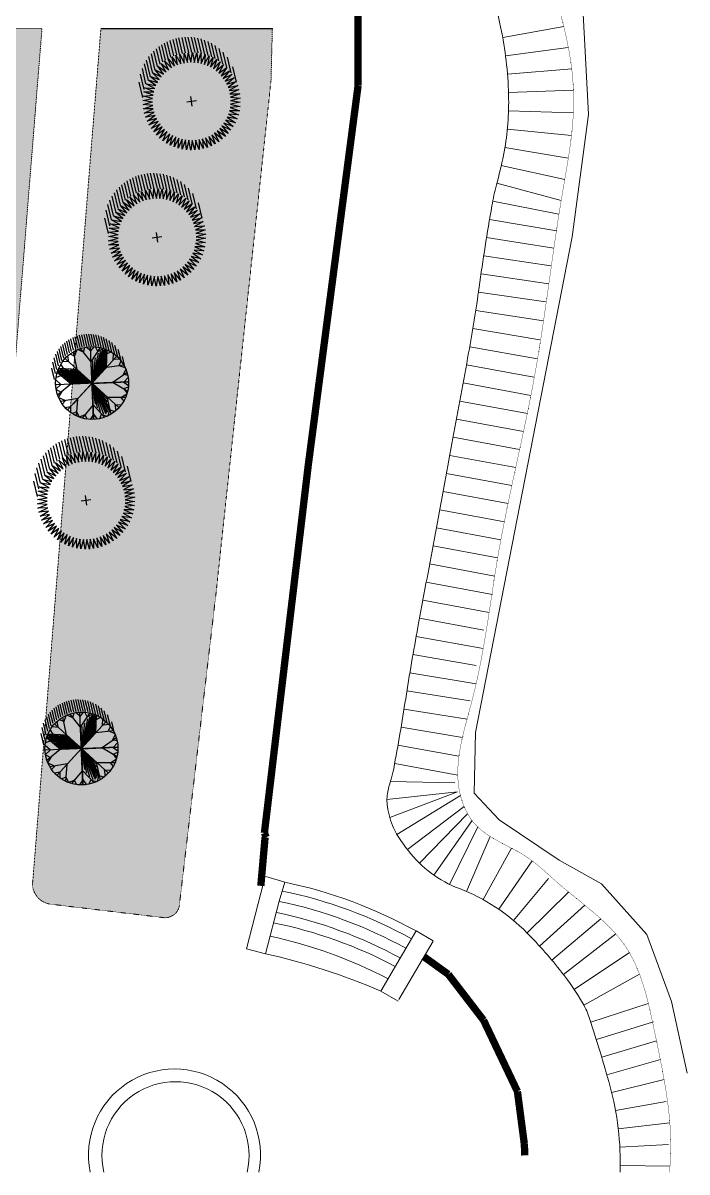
# Model space of a CAD drawing. Header units: millimetres. Extents: x 15176 to 113240, y 14038 to 107702.
# Drawn here: x 85974 to 113240, y 14691 to 61889 of the extents above; entities that cross this region are included whole.
import ezdxf

# ---------------------------------------------------------------- set-up
doc = ezdxf.new("R2010")
doc.units = ezdxf.units.MM
doc.linetypes.add('ACAD_ISO03W100', pattern=[30, 12, -18])
doc.linetypes.add('DOT', pattern=[6.35, 0, -6.35])
doc.layers.add('graas', color=72, linetype='Continuous')
doc.layers.add('plants', color=3, linetype='Continuous', lineweight=25)

# ---------------------------------------------------------------- blocks, each defined once
blk = doc.blocks.new('T40C')
at = {"color": 82, "linetype": 'Continuous'}
for p, q in [((-0.004655000000184373, 0.298380968982201), (-0.1711030000001301, 0.4799189689820196)), ((-0.1219219999998131, 0.4262809689826099), (-0.1133199999999306, 0.5002069689826385)), ((-0.00155399999994188, 0.4443909689825887), (-0.0549750000000131, 0.506911968982422)), ((-0.00155399999994188, 0.0137749689820339), (-0.00155399999994188, 0.5114739689825001)), ((-0.00155399999994188, 0.5114739689825001), (-0.00155399999994188, -0.4769480310178551)), ((-0.00155399999994188, 0.436354968982414), (0.05851699999993798, 0.5048359689826611)), ((-0.00155399999994188, 0.2889129689820038), (0.1386210000000574, 0.4895789689826415)), ((0.1040929999999207, 0.4401509689823797), (0.07536600000003091, 0.5037969689819874)), ((0.09790699999985009, 0.4312939689825726), (0.1805829999998423, 0.475146968982699)), ((0.2217279999999846, 0.4068259689820479), (0.1848150000000714, 0.4759459689821597)), ((-0.3054699999997865, 0.3229189689818668), (-0.3893480000001546, 0.3230529689826653)), ((0.3507890000000771, 0.3661189689819366), (-0.3486699999998564, -0.3333400310175421)), ((0.001060000000052241, 0.01638896898202802), (-0.3443229999998039, 0.3617729689822227)), ((-0.3443229999998039, 0.3617729689822227), (0.3464439999997921, -0.3289950310181666)), ((-0.3044960000001993, 0.3219459689826181), (-0.3130409999998847, 0.3997969689826277)), ((-0.2368630000000849, 0.3817479689823813), (-0.2975870000000214, 0.411771968982066)), ((-0.2000170000001162, 0.2177959689825002), (-0.2512870000000476, 0.4459259689820101)), ((-0.2374279999999089, 0.3842559689819609), (-0.221002000000226, 0.4586119689820407)), ((-0.1327099999998609, 0.4380449689824673), (-0.2166360000001077, 0.460739968982125)), ((0.2090880000000652, 0.2244179689823795), (0.2252260000000206, 0.457306968982266)), ((0.2207899999998517, 0.3932869689824656), (0.2878519999999298, 0.4166179689818819)), ((0.2979080000000067, 0.3132369689819825), (0.3134490000002188, 0.3990379689821566)), ((0.3008300000001327, 0.3161599689819923), (0.3800750000000335, 0.3306309689824047)), ((-0.2946200000001227, 0.0137749689820339), (-0.4744460000001709, 0.1634729689822052)), ((-0.4277539999998226, 0.1246049689825668), (-0.4600740000000769, 0.2089529689819756)), ((-0.3770150000000285, 0.2508809689825284), (-0.4491619999998875, 0.2275149689821774)), ((-0.2033929999997781, 0.2144309689820147), (-0.4334990000002108, 0.2627389689823758)), ((-0.3837789999997767, 0.2522999689826975), (-0.408382999999958, 0.2975499689819117)), ((0.2091550000000097, 0.2253619689827246), (0.4418000000000575, 0.2362039689824087)), ((0.3847040000000561, 0.2335429689819648), (0.4046750000002248, 0.2984089689825851)), ((0.3861040000001594, 0.2336089689824803), (0.4596569999998792, 0.1963229689827131)), ((0.3914690000001428, 0.2338589689825312), (0.3982270000001336, 0.2341739689818496)), ((0.4262840000001233, 0.118141968981945), (0.4586340000000746, 0.1988829689826161)), ((-0.4417889999999716, 0.0137749689820339), (-0.4967200000000958, 0.06340896898200299)), ((-0.4276759999997921, 0.0137749689820339), (-0.4952309999998761, -0.04428303101758502)), ((0.4953169999998863, 0.0137749689820339), (-0.4938689999999042, 0.0137749689820339)), ((-0.4280859999998938, 0.1248809689823247), (-0.4899129999998877, 0.1006239689822905)), ((-0.2846349999999802, 0.01673996898261976), (-0.4720790000001216, -0.1432080310178208)), ((-0.00155399999994188, 0.0137749689820339), (-0.2916650000001937, 0.005942968982708408)), ((-0.00155399999994188, 0.0137749689820339), (-0.05283499999995911, -0.002093031017466274)), ((-0.00155399999994188, 0.0137749689820339), (-0.05283499999995911, -0.002093031017466274)), ((-0.00155399999994188, 0.0137749689820339), (0.001060000000052241, 0.01638896898202802)), ((-0.00155399999994188, 0.0137749689820339), (0.4953169999998863, 0.0137749689820339)), ((0.284979999999905, 0.0137749689820339), (0.4722489999999198, -0.13302203101739)), ((0.2916989999998805, 0.0137749689820339), (0.3746919999998681, 0.0137749689820339)), ((0.2937149999997928, 0.0137749689820339), (0.4737810000001446, 0.1555339689821267)), ((0.4291299999999865, 0.120381968982656), (0.4873080000002119, 0.0977579689824779)), ((0.4314760000002025, 0.0137749689820339), (0.4910039999999753, 0.06786096898213145)), ((0.4349240000001373, 0.0169079689821956), (0.4927379999999175, -0.02762603101746208)), ((-0.429410000000189, -0.1067990310175446), (-0.4873739999998179, -0.08630203101802181)), ((-0.4387120000001232, -0.1147360310178556), (-0.4590370000000803, -0.1779190310180638)), ((0.4191289999998844, -0.09138303101735801), (0.4832999999998719, -0.09089103101814544)), ((0.4216989999999896, -0.09339603101761895), (0.4533190000001923, -0.1840350310176291)), ((-0.3711629999997967, -0.2191800310174585), (-0.4529449999999997, -0.1923010310174504)), ((-0.2066180000001623, -0.1905600310174123), (-0.4335219999998117, -0.2300270310179258)), ((-0.371157999999923, -0.2191800310174585), (-0.3953010000000177, -0.2871630310173714)), ((-0.312626999999793, -0.2937890310176954), (-0.3837079999998423, -0.3015960310176524)), ((-0.312445999999909, -0.297118031017817), (-0.3081750000001193, -0.3761220310179851)), ((-0.2067480000000614, -0.1914180310177471), (-0.2413719999999557, -0.4204180310180163)), ((-0.00155399999994188, -0.2596290310175391), (-0.1423620000000483, -0.4598530310177011)), ((-0.00155399999994188, -0.2564830310175239), (0.1599949999999808, -0.4525260310174417)), ((0.2041709999998602, -0.18672203101778), (0.2148520000000644, -0.4325490310175155)), ((0.207140999999865, -0.18969203101733), (0.4317769999997836, -0.2236440310180114)), ((0.3007290000000467, -0.2832810310173954), (0.387391000000207, -0.2905470310179226)), ((0.3007729999999356, -0.2851340310180603), (0.3017239999999219, -0.3787290310174285)), ((0.3628359999997883, -0.2132240310174893), (0.4475790000001325, -0.1967410310180639)), ((0.3754509999998845, -0.2151300310179067), (0.3928270000001248, -0.2870600310179725)), ((-0.2322439999998096, -0.3600510310179743), (-0.2901510000001508, -0.3881670310174741)), ((-0.2314580000002024, -0.3548460310175869), (-0.2032500000000255, -0.439387031017759)), ((-0.1045709999998508, -0.4061170310178568), (-0.1916740000001482, -0.4425170310178146)), ((-0.1085809999999583, -0.4118180310179014), (-0.0868559999998979, -0.4727290310174794)), ((-0.00155399999994188, -0.4144080310179561), (-0.04696899999999005, -0.4779440310176142)), ((-0.00155399999994188, -0.4109140310174553), (0.05149900000014895, -0.4769660310175823)), ((0.1172059999998964, -0.4006020310180247), (0.09465499999987514, -0.4728260310175756)), ((0.1259260000001632, -0.4111830310175719), (0.1857329999998001, -0.4427920310181435)), ((0.2123120000001109, -0.3740560310179717), (0.1875350000000253, -0.4420470310178644)), ((0.2119910000001255, -0.3666760310179598), (0.2724349999998594, -0.3967290310174576))]:
    blk.add_line(p, q, dxfattribs=at)
at = {"color": 31, "linetype": 'Continuous'}
for p, q in [((-0.00155399999994188, 0.0137749689820339), (0.1054070000000138, 0.4377799689818858)), ((-0.00155399999994188, 0.0137749689820339), (0.1166320000002088, 0.4328059689823931)), ((-0.00155399999994188, 0.0137749689820339), (0.2032939999999144, 0.413480968982185)), ((-0.00155399999994188, 0.0137749689820339), (0.08516599999984464, 0.4075499689824937)), ((-0.00155399999994188, 0.0137749689820339), (0.2071580000001632, 0.3566559689825226)), ((0.001060000000052241, 0.01638896898202802), (0.1416540000000168, 0.434909968982538)), ((0.001060000000052241, 0.01638896898202802), (0.1801099999997859, 0.4343369689822794)), ((0.001060000000052241, 0.01638896898202802), (0.1609749999997803, 0.4320409689826192)), ((0.001060000000052241, 0.01638896898202802), (0.3507890000000771, 0.3661189689819366)), ((0.001060000000052241, 0.01638896898202802), (0.04910199999994802, 0.3369479689827131)), ((-0.00155399999994188, 0.0137749689820339), (0.1988780000001498, 0.2925589689821209)), ((-0.00155399999994188, 0.0137749689820339), (0.1836060000000543, 0.2378379689826033)), ((0.001060000000052241, 0.01638896898202802), (0.01745500000015454, 0.3021259689821818)), ((-0.00155399999994188, 0.0137749689820339), (-0.4476979999999458, -0.155924031018003)), ((-0.00155399999994188, 0.0137749689820339), (-0.4464100000000144, -0.1312430310181298)), ((-0.00155399999994188, 0.0137749689820339), (-0.4421779999997852, -0.1429140310174262)), ((-0.00155399999994188, 0.0137749689820339), (-0.437945000000127, -0.1735270310173291)), ((-0.00155399999994188, 0.0137749689820339), (-0.4327939999998307, -0.1117270310178355)), ((-0.00155399999994188, 0.0137749689820339), (-0.4324249999999665, -0.1861560310180721)), ((-0.4324249999999665, -0.1861560310180721), (-0.00155399999994188, 0.0137749689820339)), ((-0.00155399999994188, 0.0137749689820339), (-0.4145779999998922, -0.09680203101743245)), ((-0.00155399999994188, 0.0137749689820339), (-0.4013300000001436, -0.1945740310175097)), ((-0.00155399999994188, 0.0137749689820339), (-0.3864260000000286, -0.0774780310175629)), ((-0.00155399999994188, 0.0137749689820339), (-0.3647150000001602, -0.05930203101797815)), ((-0.00155399999994188, 0.0137749689820339), (-0.3588270000000193, -0.1966790310179931)), ((-0.00155399999994188, 0.0137749689820339), (-0.3308569999999236, -0.03021803101728437)), ((-0.00155399999994188, 0.0137749689820339), (-0.3155849999998281, -0.01510403101747215)), ((-0.00155399999994188, 0.0137749689820339), (-0.3006810000001678, -0.004197031017611152)), ((-0.00155399999994188, 0.0137749689820339), (-0.2861450000000332, -0.1863460310178198)), ((-0.00155399999994188, 0.0137749689820339), (-0.2311300000001211, -0.1809890310178162)), ((-0.00155399999994188, 0.0137749689820339), (0.00880700000016077, -0.2668980310172628)), ((-0.00155399999994188, 0.0137749689820339), (0.02426199999990786, -0.2768460310180672)), ((-0.00155399999994188, 0.0137749689820339), (0.04082199999993463, -0.3032510310176804)), ((-0.00155399999994188, 0.0137749689820339), (0.06253500000002532, -0.3241060310174362)), ((-0.00155399999994188, 0.0137749689820339), (0.0871900000001915, -0.3518490310179914)), ((-0.00155399999994188, 0.0137749689820339), (0.1103750000002037, -0.387820031017327)), ((-0.00155399999994188, 0.0137749689820339), (0.1339269999998578, -0.4063780310179936)), ((-0.00155399999994188, 0.0137749689820339), (0.1521429999997963, -0.4201550310181119)), ((-0.00155399999994188, 0.0137749689820339), (0.1668629999999212, -0.421111031017972)), ((-0.00155399999994188, 0.0137749689820339), (0.1801099999997859, -0.4201550310181119)), ((-0.00155399999994188, 0.0137749689820339), (0.1959350000001905, -0.4201550310181119)), ((-0.00155399999994188, 0.0137749689820339), (0.2012700000000223, -0.3954730310179002)), ((-0.00155399999994188, 0.0137749689820339), (0.2071580000001632, -0.3832280310180067)), ((-0.00155399999994188, 0.0137749689820339), (0.206239000000096, -0.3646680310175725)), ((-0.00155399999994188, 0.0137749689820339), (0.2018229999998766, -0.3233400310173238)), ((-0.00155399999994188, 0.0137749689820339), (0.2038470000002235, -0.305164031017739)), ((-0.00155399999994188, 0.0137749689820339), (0.2043979999998555, -0.2808650310180383)), ((-0.00155399999994188, 0.0137749689820339), (0.198327000000063, -0.250443031017312)), ((-0.00155399999994188, 0.0137749689820339), (0.1970400000000154, -0.2334140310176736)), ((-0.00155399999994188, 0.0137749689820339), (0.2007189999999355, -0.2173430310176627)), ((-0.00155399999994188, 0.0137749689820339), (0.1959350000001905, -0.1959130310178807)), ((-0.05283499999995911, -0.002093031017466274), (-0.4550580000000082, -0.166447031017924)), ((-0.05283499999995911, -0.002093031017466274), (-0.346313999999893, -0.04495203101760126))]:
    blk.add_line(p, q, dxfattribs=at)
at = {"color": 82, "linetype": 'Continuous'}
blk.add_circle((-0.00155399999994188, 0.0137749689820339), 0.496022, dxfattribs=at)
blk = doc.blocks.new('*X27')
at = {"color": 0}
for p, q in [((7.995964811032191, 13.28125), (8.157783866036956, 13.28125)), ((8.071224623011533, 13.25), (8.233043678016283, 13.25)), ((8.123792995025271, 13.21875), (8.285612050030016, 13.21875)), ((8.164964926502805, 13.1875), (8.326783981507544, 13.1875)), ((8.198714148590668, 13.15625), (8.360533203595407, 13.15625)), ((8.227000176368897, 13.125), (8.388819231373635, 13.125)), ((8.250959552350487, 13.09375), (8.412778607355223, 13.09375)), ((8.271318105013945, 13.0625), (8.43313716001868, 13.0625)), ((8.28856912068646, 13.03125), (8.450388175691195, 13.03125)), ((8.303061916825666, 13), (8.4648809718304, 13)), ((8.315050334816608, 12.96875), (8.47686938982134, 12.96875)), ((8.324721190037453, 12.9375), (8.486540245042185, 12.9375)), ((8.332211801236857, 12.90625), (8.494030856241592, 12.90625)), ((8.337621130199329, 12.875), (8.499440185204064, 12.875)), ((8.34101693128403, 12.84375), (8.502835986288762, 12.84375)), ((8.334927690324987, 12.71875), (8.49674674532972, 12.71875)), ((8.339413663043858, 12.75), (8.501232718048593, 12.75)), ((8.341907907775509, 12.78125), (8.503726962780243, 12.78125)), ((8.342440235567718, 12.8125), (8.50425929057245, 12.8125)), ((8.308817528247237, 12.625), (8.47063658325197, 12.625)), ((8.319731026501376, 12.65625), (8.481550081506109, 12.65625)), ((8.328394828535162, 12.6875), (8.490213883539896, 12.6875)), ((8.23839343998618, 12.5), (8.400212494990916, 12.5)), ((8.260640315670857, 12.53125), (8.422459370675591, 12.53125)), ((8.279533142717968, 12.5625), (8.441352197722702, 12.5625)), ((8.295491766881273, 12.59375), (8.457310821886008, 12.59375)), ((8.096984765041388, 12.375), (8.258803820046149, 12.375)), ((8.143638267299758, 12.40625), (8.305457322304502, 12.40625)), ((8.181104577386034, 12.4375), (8.342923632390773, 12.4375)), ((8.21218751078164, 12.46875), (8.374006565786377, 12.46875)), ((7.926529839722778, 12.3125), (8.08834889472758, 12.3125)), ((8.034562227647518, 12.34375), (8.196381282652291, 12.34375))]:
    blk.add_line(p, q, dxfattribs=at)
blk = doc.blocks.new('SHADOW1')
blk.add_blockref('*X27', (-7.842490835048404, -12.80538684877296))
blk = doc.blocks.new('T11')
at = {"color": 82, "linetype": 'Continuous'}
for p, q in [((-0.1250359999999091, 0.3799550000003364), (-0.1384259999999813, 0.4792159999997239)), ((-0.1384259999999813, 0.4792159999997239), (-0.09096899999985908, 0.3895169999996142)), ((-0.09144500000002154, 0.3894060000002355), (-0.0961330000000089, 0.4894580000000133)), ((-0.0961330000000089, 0.4894580000000133), (-0.05667399999992995, 0.3959640000002764)), ((-0.05715800000007221, 0.3958949999996548), (-0.05310800000006566, 0.4959740000003876)), ((-0.05310800000006566, 0.4959740000003876), (-0.0219480000000658, 0.3993970000001354)), ((-0.02243600000019796, 0.3993700000000899), (-0.00967899999977817, 0.4987160000000586)), ((-0.00967899999977817, 0.4987160000000586), (0.01294499999994514, 0.3997900000003938)), ((0.01245699999981298, 0.3998050000000148), (0.03382400000009511, 0.4976599999999962)), ((0.03382400000009511, 0.4976599999999962), (0.04773999999997613, 0.3971419999998034)), ((0.04725499999995009, 0.3972000000003391), (0.07706899999993766, 0.4928190000000541)), ((0.07706899999993766, 0.4928190000000541), (0.08217100000001665, 0.3914699999995719)), ((0.08169300000008661, 0.3915690000003451), (0.1197280000001228, 0.4842280000002575)), ((0.1155100000000857, 0.3829589999995733), (0.1614760000002207, 0.4719489999997677)), ((0.1197280000001228, 0.4842280000002575), (0.1159779999998136, 0.382818000000043)), ((0.1614760000002207, 0.4719489999997677), (0.1489010000000235, 0.3712519999999131)), ((-0.2738970000000336, 0.2915130000001227), (-0.3279819999997926, 0.3758180000004359)), ((-0.3279819999997926, 0.3758180000004359), (-0.2470640000001367, 0.3145770000000994)), ((-0.2474480000000767, 0.3142760000000635), (-0.2939799999999195, 0.4029710000004343)), ((-0.2939799999999195, 0.4029710000004343), (-0.2187060000001111, 0.3349129999996876)), ((-0.2191149999998743, 0.334646000000248), (-0.2577400000000125, 0.4270610000003217)), ((-0.2577400000000125, 0.4270610000003217), (-0.1886840000001939, 0.3527009999997972)), ((-0.1891150000001289, 0.3524719999995796), (-0.2195379999998295, 0.4478989999997793)), ((-0.2195379999998295, 0.4478989999997793), (-0.1572259999998096, 0.367804000000433)), ((-0.1576749999999265, 0.3676130000003468), (-0.1796659999999974, 0.4653299999999945)), ((-0.1796659999999974, 0.4653299999999945), (-0.1245720000001711, 0.3801080000002912)), ((0.1484479999999166, 0.3714350000000195), (0.2019940000000133, 0.4560789999995905)), ((0.1802550000002157, 0.3570840000002136), (0.240976000000046, 0.4367389999997613)), ((0.2019940000000133, 0.4560789999995905), (0.1806910000000244, 0.3568629999999757)), ((0.2106910000002244, 0.3400140000003375), (0.2781230000000505, 0.4140760000000228)), ((0.240976000000046, 0.4367389999997613), (0.2111060000001999, 0.3397560000003068)), ((0.239524000000074, 0.3203560000001744), (0.3131539999999404, 0.3882579999999507)), ((0.2781230000000505, 0.4140760000000228), (0.23991500000011, 0.3200630000001183)), ((0.2665329999999813, 0.2982620000002498), (0.3458009999999376, 0.3594890000003943)), ((0.3131539999999404, 0.3882579999999507), (0.2668969999999717, 0.2979370000002746)), ((0.3458009999999376, 0.3594890000003943), (0.2918479999998453, 0.2735419999999067)), ((-0.357082999999875, 0.1802539999998771), (-0.436739000000216, 0.240976000000046)), ((-0.436739000000216, 0.240976000000046), (-0.3397559999998521, 0.2111070000000836)), ((-0.3400139999998828, 0.2106910000002244), (-0.414075000000139, 0.2781240000003891)), ((-0.414075000000139, 0.2781240000003891), (-0.3200640000000021, 0.2399160000004485)), ((-0.3203570000000582, 0.2395230000001902), (-0.3882589999998345, 0.3131540000003952)), ((-0.3882589999998345, 0.3131540000003952), (-0.297935999999936, 0.2668970000004265)), ((-0.2982619999997951, 0.2665329999999813), (-0.3594889999999396, 0.3458000000000538)), ((-0.3594889999999396, 0.3458000000000538), (-0.2735410000000229, 0.2918490000001839)), ((0.2915140000000065, 0.2738970000000336), (0.3758170000000973, 0.3279819999997926)), ((0.3142760000000635, 0.2474480000000767), (0.4029719999998633, 0.2939800000003743)), ((0.3758170000000973, 0.3279819999997926), (0.3145779999999831, 0.2470649999995658)), ((0.3346470000001318, 0.2191140000004452), (0.4270609999998669, 0.2577400000000125)), ((0.4029719999998633, 0.2939800000003743), (0.3349140000000261, 0.2187059999996563)), ((0.4270609999998669, 0.2577400000000125), (0.3527009999997972, 0.1886839999997392)), ((-0.3915689999998904, 0.08169400000042515), (-0.4842269999999189, 0.1197279999996681)), ((-0.4842269999999189, 0.1197279999996681), (-0.3828170000001592, 0.1159779999998136)), ((-0.382959000000028, 0.1155109999999695), (-0.4719490000002224, 0.1614760000002207)), ((-0.4719490000002224, 0.1614760000002207), (-0.3712529999997969, 0.1489009999995687)), ((-0.3714340000001357, 0.1484469999995781), (-0.456079999999929, 0.2019940000000133)), ((-0.456079999999929, 0.2019940000000133), (-0.3568620000000919, 0.1806909999995696)), ((0.3524710000001505, 0.189115999999558), (0.4478989999997793, 0.2195380000002842)), ((0.3676120000000083, 0.1576750000003813), (0.4653290000001107, 0.179667000000336)), ((0.4478989999997793, 0.2195380000002842), (0.3678039999999783, 0.1572249999999258)), ((0.3799549999998817, 0.1250360000003639), (0.4792170000000624, 0.138426000000436)), ((0.4653290000001107, 0.179667000000336), (0.3801079999998365, 0.1245710000002873)), ((0.4792170000000624, 0.138426000000436), (0.3895179999999527, 0.09096899999985908)), ((-0.4987150000001748, -0.009680000000116706), (-0.399789999999939, 0.01294500000039989)), ((-0.49766099999988, 0.03382299999975658), (-0.3971409999999196, 0.0477389999996376)), ((-0.3998059999998986, 0.01245699999981298), (-0.49766099999988, 0.03382299999975658)), ((-0.4928190000000541, 0.0770700000002762), (-0.3914690000001428, 0.08216999999967811)), ((-0.3971990000000005, 0.04725500000040483), (-0.4928190000000541, 0.0770700000002762)), ((-0.0500000000001819, 0), (0.0500000000001819, 0)), ((0, -0.05000099999961094), (0, 0.05000099999961094)), ((0.3894070000001193, 0.091443999999683), (0.4894580000000133, 0.09613199999967037)), ((0.3958950000001096, 0.05715799999961746), (0.4959739999999329, 0.05310800000006566)), ((0.4894580000000133, 0.09613199999967037), (0.3959650000001602, 0.05667300000004616)), ((0.3993700000000899, 0.02243600000019796), (0.4987150000001748, 0.009680000000116706)), ((0.4959739999999329, 0.05310800000006566), (0.3993970000001354, 0.02194799999961106)), ((0.4987150000001748, 0.009680000000116706), (0.399789999999939, -0.01294500000039989)), ((-0.3993700000000899, -0.02243600000019796), (-0.4987150000001748, -0.009680000000116706)), ((-0.4959739999999329, -0.05310800000006566), (-0.3993970000001354, -0.02194799999961106)), ((-0.3958950000001096, -0.05715799999961746), (-0.4959739999999329, -0.05310800000006566)), ((-0.4894580000000133, -0.09613199999967037), (-0.3959650000001602, -0.05667300000004616)), ((-0.3894070000001193, -0.091443999999683), (-0.4894580000000133, -0.09613199999967037)), ((-0.4792170000000624, -0.138426000000436), (-0.3895179999999527, -0.09096899999985908)), ((0.4842269999999189, -0.1197279999996681), (0.3828170000001592, -0.1159779999998136)), ((0.382959000000028, -0.1155109999999695), (0.4719490000002224, -0.1614760000002207)), ((0.4928190000000541, -0.0770700000002762), (0.3914690000001428, -0.08216999999967811)), ((0.3915689999998904, -0.08169400000042515), (0.4842269999999189, -0.1197279999996681)), ((0.49766099999988, -0.03382299999975658), (0.3971409999999196, -0.0477389999996376)), ((0.3971990000000005, -0.04725500000040483), (0.4928190000000541, -0.0770700000002762)), ((0.3998059999998986, -0.01245699999981298), (0.49766099999988, -0.03382299999975658)), ((-0.3799549999998817, -0.1250360000003639), (-0.4792170000000624, -0.138426000000436)), ((-0.4653290000001107, -0.179667000000336), (-0.3801079999998365, -0.1245710000002873)), ((-0.3676120000000083, -0.1576750000003813), (-0.4653290000001107, -0.179667000000336)), ((-0.4478989999997793, -0.2195380000002842), (-0.3678039999999783, -0.1572249999999258)), ((-0.3524710000001505, -0.189115999999558), (-0.4478989999997793, -0.2195380000002842)), ((-0.4270609999998669, -0.2577400000000125), (-0.3527009999997972, -0.1886839999997392)), ((-0.3346470000001318, -0.2191140000004452), (-0.4270609999998669, -0.2577400000000125)), ((-0.4029719999998633, -0.2939800000003743), (-0.3349140000000261, -0.2187059999996563)), ((0.436739000000216, -0.240976000000046), (0.3397559999998521, -0.2111070000000836)), ((0.3400139999998828, -0.2106910000002244), (0.414075000000139, -0.2781240000003891)), ((0.456079999999929, -0.2019940000000133), (0.3568620000000919, -0.1806909999995696)), ((0.357082999999875, -0.1802539999998771), (0.436739000000216, -0.240976000000046)), ((0.4719490000002224, -0.1614760000002207), (0.3712529999997969, -0.1489009999995687)), ((0.3714340000001357, -0.1484469999995781), (0.456079999999929, -0.2019940000000133)), ((-0.3142760000000635, -0.2474480000000767), (-0.4029719999998633, -0.2939800000003743)), ((-0.3758170000000973, -0.3279819999997926), (-0.3145779999999831, -0.2470649999995658)), ((-0.2915140000000065, -0.2738970000000336), (-0.3758170000000973, -0.3279819999997926)), ((-0.3458009999999376, -0.3594890000003943), (-0.2918479999998453, -0.2735419999999067)), ((-0.2665329999999813, -0.2982620000002498), (-0.3458009999999376, -0.3594890000003943)), ((-0.3131539999999404, -0.3882579999999507), (-0.2668969999999717, -0.2979370000002746)), ((-0.239524000000074, -0.3203560000001744), (-0.3131539999999404, -0.3882579999999507)), ((-0.2781230000000505, -0.4140760000000228), (-0.23991500000011, -0.3200630000001183)), ((-0.2106910000002244, -0.3400140000003375), (-0.2781230000000505, -0.4140760000000228)), ((-0.240976000000046, -0.4367389999997613), (-0.2111060000001999, -0.3397560000003068)), ((0.2577400000000125, -0.4270610000003217), (0.1886840000001939, -0.3527009999997972)), ((0.1891150000001289, -0.3524719999995796), (0.2195379999998295, -0.4478989999997793)), ((0.2939799999999195, -0.4029710000004343), (0.2187060000001111, -0.3349129999996876)), ((0.2191149999998743, -0.334646000000248), (0.2577400000000125, -0.4270610000003217)), ((0.3279819999997926, -0.3758180000004359), (0.2470640000001367, -0.3145770000000994)), ((0.2474480000000767, -0.3142760000000635), (0.2939799999999195, -0.4029710000004343)), ((0.3594889999999396, -0.3458000000000538), (0.2735410000000229, -0.2918490000001839)), ((0.2738970000000336, -0.2915130000001227), (0.3279819999997926, -0.3758180000004359)), ((0.3882589999998345, -0.3131540000003952), (0.297935999999936, -0.2668970000004265)), ((0.2982619999997951, -0.2665329999999813), (0.3594889999999396, -0.3458000000000538)), ((0.414075000000139, -0.2781240000003891), (0.3200640000000021, -0.2399160000004485)), ((0.3203570000000582, -0.2395230000001902), (0.3882589999998345, -0.3131540000003952)), ((-0.1802550000002157, -0.3570840000002136), (-0.240976000000046, -0.4367389999997613)), ((-0.2019940000000133, -0.4560789999995905), (-0.1806910000000244, -0.3568629999999757)), ((-0.1484479999999166, -0.3714350000000195), (-0.2019940000000133, -0.4560789999995905)), ((-0.1614760000002207, -0.4719489999997677), (-0.1489010000000235, -0.3712519999999131)), ((-0.1155100000000857, -0.3829589999995733), (-0.1614760000002207, -0.4719489999997677)), ((-0.1197280000001228, -0.4842280000002575), (-0.1159779999998136, -0.382818000000043)), ((-0.08169300000008661, -0.3915690000003451), (-0.1197280000001228, -0.4842280000002575)), ((-0.07706899999993766, -0.4928190000000541), (-0.08217100000001665, -0.3914699999995719)), ((-0.04725499999995009, -0.3972000000003391), (-0.07706899999993766, -0.4928190000000541)), ((-0.03382400000009511, -0.4976599999999962), (-0.04773999999997613, -0.3971419999998034)), ((-0.01245699999981298, -0.3998050000000148), (-0.03382400000009511, -0.4976599999999962)), ((0.00967899999977817, -0.4987160000000586), (-0.01294499999994514, -0.3997900000003938)), ((0.02243600000019796, -0.3993700000000899), (0.00967899999977817, -0.4987160000000586)), ((0.05310800000006566, -0.4959740000003876), (0.0219480000000658, -0.3993970000001354)), ((0.05715800000007221, -0.3958949999996548), (0.05310800000006566, -0.4959740000003876)), ((0.0961330000000089, -0.4894580000000133), (0.05667399999992995, -0.3959640000002764)), ((0.1384259999999813, -0.4792159999997239), (0.09096899999985908, -0.3895169999996142)), ((0.09144500000002154, -0.3894060000002355), (0.0961330000000089, -0.4894580000000133)), ((0.1796659999999974, -0.4653299999999945), (0.1245720000001711, -0.3801080000002912)), ((0.1250359999999091, -0.3799550000003364), (0.1384259999999813, -0.4792159999997239)), ((0.2195379999998295, -0.4478989999997793), (0.1572259999998096, -0.367804000000433)), ((0.1576749999999265, -0.3676130000003468), (0.1796659999999974, -0.4653299999999945))]:
    blk.add_line(p, q, dxfattribs=at)

msp = doc.modelspace()

# ---------------------------------------------------------------- hatches: boundary and pattern name
at = {"layer": 'graas', "linetype": 'ByBlock', "lineweight": 13}
h = msp.add_hatch(dxfattribs=at)
h.set_pattern_fill('AR-SAND', color=256, scale=10, angle=68.99999999999999, style=0)
h.set_pattern_definition([(37.50000000000001, (25327.59192455947, 41406.08846742971), (-16.0003129598405, 489.4132373293423), [0, -386.08, 0, -431.8, 0, -412.75]), (7.49999999999999, (25327.59192455947, 41406.08846742971), (449.5232831380026, 716.8251005683543), [0, -208.2799999999999, 0, -347.9799999999998, 0, -133.3499999999999]), (327.5, (25015.17192455946, 41406.08846742971), (790.9923702414579, 1.437184678545691), [0, -127, 0, -457.2, 0, -596.9]), (317.5, (25015.17192455946, 41406.08846742971), (763.5564524722973, 222.9293232572162), [0, -63.5, 0, -299.72, 0, -342.9])])
edge = h.paths.add_edge_path()
edge.add_line((71940.07396321523, 37104.82741200941), (82670.10213398343, 26013.36469020208))
edge.add_line((82670.10213398343, 26013.36469020208), (83095.16115037884, 25868.19542114114))
edge.add_line((83095.16115037884, 25868.19542114114), (83467.6331924054, 25887.02375969895))
edge.add_line((83467.6331924054, 25887.02375969893), (83768.94280863181, 26251.96627042624))
edge.add_line((83768.94280863181, 26251.96627042626), (83911.94757020523, 26572.46209900967))
edge.add_line((83911.94757020523, 26572.46209900966), (86752.6766322935, 61655.93990554454))
edge.add_line((86752.6766322935, 61655.93990554454), (77980.08506963603, 61608.10181913681))
edge.add_line((77980.08506963606, 61608.10181913682), (78001.98617270896, 57591.85772457998))
edge.add_line((78001.98617270894, 57591.85772457998), (78630.88261371588, 55949.64366769405))
edge.add_line((78630.88261371589, 55949.64366769404), (78978.83297055938, 54470.16211548047))
edge.add_line((78978.83297055936, 54470.16211548049), (79120.74152788753, 51990.76391319367))
edge.add_line((79120.74152788753, 51990.76391319366), (78525.43108226033, 48971.00456123354))
edge.add_line((78525.43108226033, 48971.00456123354), (77312.14276735518, 45855.67716936169))
edge.add_line((77312.1427673552, 45855.6771693617), (75900.83655671965, 43231.38114680022))
edge.add_line((75900.83655671965, 43231.38114680021), (74241.16271452149, 40562.72638656139))
edge.add_line((74241.16271452149, 40562.72638656141), (71942.50416337633, 37102.31535201623))
h = msp.add_hatch(dxfattribs=at)
h.set_pattern_fill('AR-SAND', color=256, scale=10, angle=68.99999999999999, style=0)
h.set_pattern_definition([(106.5, (0, 0), (-462.6406181868048, 160.4524393449073), [0, -386.08, 0, -431.8, 0, -412.75]), (76.5, (0, 0), (-508.1191458614662, 676.5532798656837), [0, -208.28, 0, -347.98, 0, -133.35]), (36.49999999999999, (-111.9613147969427, -291.6691968462557), (282.1245863442564, 738.9700352924211), [0, -127, 0, -457.2, 0, -596.9]), (26.49999999999999, (-111.9613147969427, -291.6691968462557), (65.51170754937618, 792.7320830229876), [0, -63.5, 0, -299.72, 0, -342.9])])
edge = h.paths.add_edge_path()
edge.add_line((89172.31948895329, 61657.16483523314), (96213.81931413084, 61660.72955230055))
edge.add_line((96213.81931413084, 61660.72955230055), (96157.48855402478, 59514.01669210522))
edge.add_line((96157.48855402478, 59514.01669210522), (93894.58317626262, 38416.69429683307))
edge.add_line((93894.58317626262, 38416.69429683307), (92396.74701031257, 25658.66635507395))
edge.add_arc((91809.79639187762, 25727.57636749373), 590.9819102924042, 263.20002515207796, 353.3039322491536, ccw=False)
edge.add_line((91739.8220461098, 25140.75168394061), (87128.76218535009, 25690.58523215579))
edge.add_arc((87210.70978187279, 26531.15045769721), 844.5503578623048, 169.4790139854794, 264.4317702094417, ccw=False)
edge.add_line((86380.35792584407, 26685.36168347212), (88522.87786529982, 53593.01637570155))
edge.add_line((88522.87786529982, 53593.01637570155), (89172.31948895329, 61657.16483523314))

# ---------------------------------------------------------------- linework, layer by layer
at = {"color": 132, "linetype": 'ByBlock', "lineweight": 13}
for p, q in [((109196.3729086407, 58128.04349471553, -176709.9999997358), (108965.7750360064, 62525.97761104917, -176709.9999997358)), ((108519.0793672521, 53099.20381384011, -176709.9999997358), (109196.3729086407, 58128.04349471553, -176709.9999997358)), ((104552.7605570639, 32743.09088918459, -176709.9999997358), (108519.0793672521, 53099.20381384011, -176709.9999997358)), ((104498.8999372192, 30256.4697485762, -176709.9999997358), (104552.7605570639, 32743.09088918459, -176709.9999997358)), ((105525.788549052, 29157.10743803732, -176709.9999997358), (104498.8999372192, 30256.4697485762, -176709.9999997358)), ((107986.1447939291, 27507.48845778487, -176709.9999997358), (105525.788549052, 29157.10743803732, -176709.9999997358)), ((109724.3161715022, 26526.85342774392, -176709.9999997358), (107986.1447939291, 27507.48845778487, -176709.9999997358)), ((111586.4196199524, 24440.88330525969, -176709.9999997358), (109724.3161715022, 26526.85342774392, -176709.9999997358)), ((112608.8937319818, 21697.80123262797, -176709.9999997358), (111586.4196199524, 24440.88330525969, -176709.9999997358)), ((113240.3611973646, 18752.22419686907, -176709.9999997358), (112608.8937319818, 21697.80123262797, -176709.9999997358))]:
    msp.add_line(p, q, dxfattribs=at)
at = {"color": 7, "lineweight": 20}
msp.add_line((86752.6766322935, 61655.93990554454, -176709.9999997358), (77980.08506963606, 61608.10181913682, -176709.9999997358), dxfattribs=at)
at = {"color": 7, "linetype": 'ACAD_ISO03W100', "lineweight": 20, "ltscale": 0.05}
msp.add_line((85260.3325938689, 43041.08289211371, -3209.999999995208), (86752.6766322935, 61655.93990554454, -3231.872129937633), dxfattribs=at)
msp.add_line((89172.31948895329, 61657.16483523314, -25597.59932156371), (96213.81931413084, 61660.72955230055, -90684.9999998644))
at = {"color": 32, "linetype": 'Continuous', "lineweight": 13}
for p, q in [((105672.0546454671, 61292.64420723874, -176709.9999997358), (108179.2810911289, 61744.57294964106, -176709.9999997358)), ((105787.9956238871, 60545.42841017959, -176709.9999997358), (108366.9504290709, 60881.38050696699, -176709.9999997358)), ((105867.3502624726, 59793.44662902711, -176709.9999997358), (108504.1916819555, 60006.80669150525, -176709.9999997358)), ((105909.9296342717, 59038.48917661933, -176709.9999997358), (108577.7201231126, 59123.72980905772, -176709.9999997358)), ((105912.3346016954, 58282.38863939885, -176709.9999997358), (108574.1588630838, 58201.97988173057, -176709.9999997358)), ((105863.3736123888, 57527.89421054401, -176709.9999997358), (108495.29296643, 57265.40518066048, -176709.9999997358)), ((105762.3565052685, 56778.59149086371, -176709.9999997358), (108366.271186739, 56335.33835732061, -176709.9999997358)), ((105613.4171820799, 56037.25550697173, -176709.9999997358), (108219.3360093087, 55453.65924996239, -176709.9999997358)), ((105434.0840711638, 55302.64188285713, -176709.9999997358), (108074.5285722223, 54604.30551521995, -176709.9999997358)), ((105262.0353209842, 54566.41987641642, -176709.9999997358), (107983.2455377682, 54038.23998239299, -176709.9999997358)), ((105132.0669514832, 53821.45482708397, -176709.9999997358), (107889.6482394334, 53357.65042207597, -176709.9999997358)), ((105009.5709100758, 53075.21156667933, -176709.9999997358), (107772.7278748994, 52632.79335572428, -176709.9999997358)), ((104892.9493918604, 52328.02771691393, -176709.9999997358), (107654.4615572829, 51908.12741557288, -176709.9999997358)), ((104782.209614707, 51579.949522059, -176709.9999997358), (107567.401423089, 51178.8403736717, -176709.9999997358)), ((104676.8101952838, 50831.09924237567, -176709.9999997358), (107438.4812830011, 50440.29353813356, -176709.9999997358)), ((104566.305300389, 50082.98904477814, -176709.9999997358), (107349.1931421664, 49654.63398058095, -176709.9999997358)), ((104446.7201174821, 49336.27652742097, -176709.9999997358), (107200.8129295308, 48878.03611235108, -176709.9999997358)), ((104318.072296419, 48591.07189936121, -176709.9999997358), (107103.9970051671, 48092.6802330146, -176709.9999997358)), ((104182.3633528168, 47847.11658597487, -176709.9999997358), (106945.0689813618, 47341.05895899091, -176709.9999997358)), ((104046.059720262, 47103.26945624509, -176709.9999997358), (106830.9576449433, 46592.77463283777, -176709.9999997358)), ((103909.6599217418, 46359.43995453583, -176709.9999997358), (106689.6655317594, 45849.47043857208, -176709.9999997358)), ((103773.1639595267, 45615.62809327917, -176709.9999997358), (106526.6641888259, 45110.15280494659, -176709.9999997358)), ((103636.571835902, 44871.83388490541, -176709.9999997358), (106367.7289811212, 44370.09523899405, -176709.9999997358)), ((103499.7638156192, 44128.07936347424, -176709.9999997358), (106207.1600263023, 43629.40366059812, -176709.9999997358)), ((103362.5991938037, 43384.39052464801, -176709.9999997358), (106047.4681195942, 42888.53214570647, -176709.9999997358)), ((103225.0863442967, 42640.76599529627, -176709.9999997358), (105891.0221859094, 42147.20491311647, -176709.9999997358)), ((103087.2737859062, 41897.19695018887, -176709.9999997358), (105740.1766855309, 41404.97084833338, -176709.9999997358)), ((102949.1691554066, 41153.68209685356, -176709.9999997358), (105597.3012263093, 40661.26507949983, -176709.9999997358)), ((102810.793274514, 40410.21767591895, -176709.9999997358), (105464.9149316216, 39916.09758098144, -176709.9999997358)), ((102672.4479973858, 39666.7475579668, -176709.9999997358), (105343.6541522888, 39169.92962850136, -176709.9999997358)), ((102534.2326019651, 38923.25328329985, -176709.9999997358), (105254.2122583044, 38417.8555494039, -176709.9999997358)), ((102396.1470924591, 38179.73487461338, -176709.9999997358), (105115.4037120955, 37674.96290965701, -176709.9999997358)), ((102258.1914730878, 37436.19235459567, -176709.9999997358), (104896.0643538262, 36947.00422752713, -176709.9999997358)), ((102121.0532816857, 36692.4991988712, -176709.9999997358), (104872.991322654, 36192.87777534497, -176709.9999997358)), ((101988.6306665724, 35947.95300077836, -176709.9999997358), (104588.0163919823, 35495.22900285557, -176709.9999997358)), ((101861.5425532411, 35202.47771511329, -176709.9999997358), (104582.1066942623, 34748.69480669807, -176709.9999997358)), ((101739.7954574153, 34456.11156184564, -176709.9999997358), (104332.2035511865, 34042.76108461621, -176709.9999997358)), ((101621.6483977024, 33709.16593189645, -176709.9999997358), (104207.7823701769, 33293.82658092739, -176709.9999997358)), ((101498.9244447087, 32962.95995044877, -176709.9999997358), (104017.8226731789, 32538.95333433457, -176709.9999997358)), ((101370.5893997715, 32217.6984851709, -176709.9999997358), (103877.1797869572, 31776.34414446403, -176709.9999997358)), ((101236.6505284081, 31473.42372802302, -176709.9999997358), (103828.3349479634, 30996.95420128945, -176709.9999997358)), ((101061.2708930487, 30738.63040672863, -176709.9999997358), (103711.4426797957, 30671.5735846179, -176709.9999997358)), ((100918.456448327, 29998.32305908232, -176709.9999997358), (103813.1509332218, 30313.35610858063, -176709.9999997358)), ((101038.306198513, 29254.38617236522, -176709.9999997358), (103813.1509332218, 30313.35610858063, -176709.9999997358)), ((101328.7154208073, 28558.51035324667, -176709.9999997358), (103936.9098460774, 30155.55640084678, -176709.9999997358)), ((101761.1301730574, 27938.37343858468, -176709.9999997358), (104087.1715922907, 29703.51190385895, -176709.9999997358)), ((102260.205441749, 27371.23317440168, -176709.9999997358), (104233.1076645491, 29403.79785168616, -176709.9999997358)), ((102842.0840894096, 26889.4471068939, -176709.9999997358), (104414.3541843315, 29126.41335662559, -176709.9999997358)), ((103492.4678067184, 26505.12745386868, -176709.9999997358), (104646.7758114224, 28865.85290791673, -176709.9999997358)), ((104189.147143418, 26211.56688648474, -176709.9999997358), (105159.1433691683, 28473.24840983548, -176709.9999997358)), ((104868.5499352344, 25880.13519875146, -176709.9999997358), (106030.5351624971, 27994.20056166477, -176709.9999997358)), ((105512.4959421875, 25484.19497941481, -176709.9999997358), (106876.9954998544, 27478.73714872648, -176709.9999997358)), ((106114.8790581185, 25027.50066283194, -176709.9999997358), (107555.7924844056, 26747.2612653687, -176709.9999997358)), ((106669.9873622581, 24514.38284468424, -176709.9999997358), (108379.7553204347, 26192.66498771723, -176709.9999997358)), ((107189.4450106995, 23964.85269367183, -176709.9999997358), (109043.5026334401, 25652.48528124159, -176709.9999997358)), ((107687.8423200321, 23396.1526343819, -176709.9999997358), (109697.7381626015, 25091.74487685811, -176709.9999997358)), ((108164.2412040217, 22808.90859374238, -176709.9999997358), (110314.0738991004, 24470.59755159184, -176709.9999997358)), ((108605.0575576997, 22194.63900489116, -176709.9999997358), (110872.5399615133, 23702.67137243418, -176709.9999997358)), ((109000.7829644457, 21550.41354108934, -176709.9999997358), (111291.4459207522, 22811.12805622895, -176709.9999997358)), ((109288.1983676764, 20852.46536875793, -176709.9999997358), (111651.3215620738, 21619.67183043278, -176709.9999997358)), ((109517.2750485484, 20131.76858231481, -176709.9999997358), (111859.7639899828, 20860.46461883176, -176709.9999997358)), ((109737.4455847956, 19408.30129302462, -176709.9999997358), (111986.7350384242, 20077.69286844629, -176709.9999997358)), ((109948.6764838128, 18682.17355563294, -176709.9999997358), (112154.7202971837, 19309.18324268953, -176709.9999997358)), ((110147.9697140053, 17952.70885249981, -176709.9999997358), (112299.0217174174, 18488.34490000448, -176709.9999997358)), ((110306.9836772617, 17213.5169420712, -176709.9999997358), (112390.8295129914, 17592.13496407101, -176709.9999997358)), ((110418.1593939525, 16465.63320714247, -176709.9999997358), (112534.5802151859, 16710.98989844765, -176709.9999997358)), ((110481.0371316823, 15712.1502869337, -176709.9999997358), (112486.4208857963, 15814.71126049676, -176709.9999997358)), ((110495.3568792393, 14956.1839743373, -176709.9999997358), (112541.3314593328, 14929.13827973089, -176709.9999997358))]:
    msp.add_line(p, q, dxfattribs=at)
at = {"color": 7, "linetype": 'Continuous', "lineweight": 13}
for p, q in [((95147.25291878669, 23857.27121547857, -3309.999999995195), (95867.23324932577, 26628.49122181852, -4369.999999993471)), ((96719.37633380506, 26594.12923604363, -3899.999999994174), (95949.48426334962, 26825.36824656196, -4369.999999993471)), ((96499.21915386932, 25814.12451271655, -176749.9999997356), (96719.37633380506, 26594.12923604363, -3899.999999994174)), ((96499.21915386932, 25814.12451271655, -176749.9999997356), (95929.87066490232, 23654.83617205749, -176709.9999997358)), ((100668.5341961188, 22119.96246134758, -2569.999999996292), (102112.2664957803, 24592.54593755802, -3629.999999994568)), ((102816.9759740446, 24181.06869303377, -3629.999999994568), (102112.2664957803, 24592.54593755802, -3629.999999994568)), ((102500.0281068783, 23637.43324609831, -176009.9999997367), (102813.3017903638, 24180.24020488243, -177029.9999997353)), ((95937.07660871817, 23652.07006938811, -3309.999999995053), (95147.25291878669, 23857.27121547857, -3309.999999995195)), ((102500.0281068783, 23637.43324609831, -176009.9999997367), (101410.1690974944, 21770.90481929359, -175969.9999997369)), ((101373.2436743935, 21708.48521680958, -2569.999999996151), (100668.5341961188, 22119.96246134758, -2569.999999996292))]:
    msp.add_line(p, q, dxfattribs=at)
at = {"color": 32, "linetype": 'Continuous', "lineweight": 20}
msp.add_lwpolyline([(105276.2206031251, 63091.21733046352, -0.01346783757939088), (105625.8300938828, 61537.77296966824, -0.04487668039157965), (105916.0801549222, 58776.73907117263, -0.05348787101934865), (105702.3057734586, 56455.30156198045, -0.01577219870725917), (105417.659343257, 55240.94230078786, 0.02231813270185395), (105227.7007521866, 54379.98242558228, 0.008809230641646544), (104705.1316208935, 51033.63325630987, -0.01094751241455215), (104273.1024463061, 48342.60624977524, -0.0001521554299578203), (103630.894370654, 44840.92971685572, -0.0002931159190836245), (103295.9078124489, 43023.51939198354, -0.0003143195892413776), (102854.2618248327, 40643.66949940004, 0.0002096129021706382), (102191.2551824275, 37075.16314229352, 0.007071068746172048), (101688.4289402546, 34130.693165045, -0.007248567607332577), (101196.8947911944, 31258.49283357742, -0.03097390127335359), (101089.0557321357, 30828.85221071559, 0.02572179012741083), (100953.8144219727, 30313.02855453509, 0.09098761360429829), (100939.3638486977, 29698.38064984497, 0.06134954889289026), (101190.6761015049, 28826.10799320106, 0.04321881373958811), (101357.7098798674, 28512.5324202081, 0.02001445494681221), (101800.2387104277, 27887.195943422, 0.1386458673176619), (103891.937671502, 26331.83065789897, -0.1081084165243529), (106668.8640767924, 24515.52711242053, -0.02683965798857152), (108093.3215188199, 22899.6420905109, -0.03690718363976025), (108972.018869117, 21601.57128431022, -0.05126347715612706), (109240.8070972568, 20997.82106236933, -0.01173941079710385), (110072.0935386145, 18241.70706888565, -0.07646084059402174), (110488.8547249923, 14690.88215728541, -0.08128143801359106)], format="xyb", dxfattribs=at)
at = {"color": 7, "linetype": 'Continuous', "const_width": 299.9999999995514, "elevation": -176709.9999997358}
for points in [[(99734.35222706207, 61239.0153273147), (99735.06214788315, 62189.01506205837)], [(99734.31486280623, 61189.01534127645), (99734.35222706207, 61239.0153273147)], [(99733.56757772935, 60189.01562049467), (99734.27749855036, 61139.01535523823)], [(99734.27749855036, 61139.01535523823), (99734.31486280623, 61189.01534127645)], [(99732.91082175483, 59310.15986151356), (99733.56757772935, 60189.01562049467)], [(99587.03456842218, 58198.54662947802), (99710.64263413791, 59140.47074854845)], [(99710.64263413791, 59140.47074854845), (99717.14832181006, 59190.04570218263)], [(99717.14832181006, 59190.04570218263), (99723.65400948212, 59239.62065581672)], [(99723.65400948212, 59239.62065581672), (99732.91082175483, 59310.15986151356)], [(99463.4265027064, 57256.62251040756), (99587.03456842218, 58198.54662947802)], [(99326.80706164648, 56215.54848406886), (99450.41512736221, 57157.47260313932)], [(99450.41512736221, 57157.47260313932), (99456.9208150343, 57207.04755677338)], [(99456.9208150343, 57207.04755677338), (99463.4265027064, 57256.62251040756)], [(99203.19899593067, 55273.62436499831), (99326.80706164648, 56215.54848406886)], [(99066.57955487072, 54232.55033865961), (99190.18762058648, 55174.47445773016)], [(99190.18762058648, 55174.47445773016), (99196.6933082586, 55224.04941136422)], [(99196.6933082586, 55224.04941136422), (99203.19899593067, 55273.62436499831)], [(98942.97148915494, 53290.62621958915), (99066.57955487072, 54232.55033865961)], [(98806.35204809502, 52249.55219325045), (98929.96011381078, 53191.476312321)], [(98929.96011381078, 53191.476312321), (98936.4658014829, 53241.05126595509)], [(98936.4658014829, 53241.05126595509), (98942.97148915494, 53290.62621958915)], [(98682.74398237924, 51307.62807418001), (98806.35204809502, 52249.55219325045)], [(98676.23829470715, 51258.05312054581), (98682.74398237924, 51307.62807418001)], [(98546.12454131927, 50266.55404784132), (98669.73260703502, 51208.47816691175)], [(98669.73260703502, 51208.47816691175), (98676.23829470715, 51258.05312054581)], [(98422.51647560348, 49324.62992877074), (98546.12454131927, 50266.55404784132)], [(98285.89703454354, 48283.55590243216), (98409.50510025932, 49225.48002150262)], [(98409.50510025932, 49225.48002150262), (98416.01078793139, 49275.05497513668)], [(98416.01078793139, 49275.05497513668), (98422.51647560348, 49324.62992877074)], [(98162.28896882778, 47341.6317833616), (98285.89703454354, 48283.55590243216)], [(98025.66952776781, 46300.55775702291), (98149.27759348362, 47242.48187609346)], [(98149.27759348362, 47242.48187609346), (98155.78328115569, 47292.05682972755)], [(98155.78328115569, 47292.05682972755), (98162.28896882778, 47341.6317833616)], [(97902.06146205205, 45358.63363795244), (98025.66952776781, 46300.55775702291)], [(97765.44202099208, 44317.55961161377), (97889.05008670787, 45259.48373068421)], [(97889.05008670787, 45259.48373068421), (97895.55577437996, 45309.05868431838)], [(97895.55577437996, 45309.05868431838), (97902.06146205205, 45358.63363795244)], [(97689.81466214635, 43741.26037947441), (97765.44202099208, 44317.55961161377)], [(97521.83987218904, 42332.47951746927), (97634.31561567175, 43275.79770722534)], [(97634.31561567175, 43275.79770722534), (97640.23539164744, 43325.44603300118)], [(97640.23539164744, 43325.44603300118), (97646.15516762328, 43375.0943587771)], [(97646.15516762328, 43375.0943587771), (97689.81466214635, 43741.26037947441)], [(97409.36412870634, 41389.16132771317), (97521.83987218904, 42332.47951746927)], [(97403.44435273058, 41339.51300193722), (97409.36412870634, 41389.16132771317)], [(97285.04883327207, 40346.54648640534), (97397.52457675477, 41289.86467616141)], [(97397.52457675477, 41289.86467616141), (97403.44435273058, 41339.51300193722)], [(97172.5730897894, 39403.22829664923), (97285.04883327207, 40346.54648640534)], [(97048.25779435522, 38360.61345534137), (97160.73353783789, 39303.93164509744)], [(97160.73353783789, 39303.93164509744), (97166.65331381361, 39353.57997087328)], [(97166.65331381361, 39353.57997087328), (97172.5730897894, 39403.22829664923)], [(96935.78205087251, 37417.2952655853), (97048.25779435522, 38360.61345534137)], [(96811.46675543825, 36374.68042427744), (96923.94249892095, 37317.99861403351)], [(96923.94249892095, 37317.99861403351), (96929.86227489673, 37367.64693980935)], [(96929.86227489673, 37367.64693980935), (96935.78205087251, 37417.2952655853)], [(96698.99101195554, 35431.36223452125), (96811.46675543825, 36374.68042427744)], [(96574.67571652133, 34388.74739321336), (96687.15146000404, 35332.06558296943)], [(96687.15146000404, 35332.06558296943), (96693.07123597979, 35381.71390874541)], [(96693.07123597979, 35381.71390874541), (96698.99101195554, 35431.36223452125)], [(96462.19997303863, 33445.42920345729), (96574.67571652133, 34388.74739321336)], [(96450.36042108707, 33346.1325519055), (96456.28019706285, 33395.78087768145)], [(96456.28019706285, 33395.78087768145), (96462.19997303863, 33445.42920345729)], [(96337.8846776044, 32402.81436214942), (96450.36042108707, 33346.1325519055)], [(96225.40893412169, 31459.49617239335), (96337.8846776044, 32402.81436214942)], [(96101.09363868745, 30416.88133108549), (96213.56938217016, 31360.19952084156)], [(96213.56938217016, 31360.19952084156), (96219.48915814597, 31409.84784661751)], [(96219.48915814597, 31409.84784661751), (96225.40893412169, 31459.49617239335)], [(95988.61789520475, 29473.56314132942), (96101.09363868745, 30416.88133108549)], [(95886.72672846017, 28619.01630319018), (95976.77834325325, 29374.26648977763)], [(95976.77834325325, 29374.26648977763), (95982.69811922903, 29423.91481555358)], [(95982.69811922903, 29423.91481555358), (95988.61789520475, 29473.56314132942)], [(95831.46910307469, 27490.72677608958), (95914.4683428263, 28437.09410762577)], [(95958.75739732978, 28443.84781827964), (95886.72672846017, 28619.01630319018)], [(95739.73310125002, 26444.74183070607), (95822.73234099481, 27391.109162245)], [(95822.73234099481, 27391.109162245), (95827.10072203813, 27440.91796916592)], [(95827.10072203813, 27440.91796916592), (95831.46910307469, 27490.72677608958)]]:
    msp.add_lwpolyline(points, dxfattribs=at)
at = {"color": 7, "linetype": 'ACAD_ISO03W100', "lineweight": 20, "ltscale": 0.02, "elevation": -3274.964614123792}
msp.add_lwpolyline([(89172.31948895329, 61657.16483523314), (96213.81931413084, 61660.72955230055), (96157.48855402478, 59514.01669210522), (93894.58317626262, 38416.69429683307), (92396.74701031257, 25658.66635507395, -0.4147448301710004), (91739.8220461098, 25140.75168394061), (87128.76218535009, 25690.58523215579, -0.4397645027558801), (86380.35792584407, 26685.36168347212), (88522.87786529982, 53593.01637570155), (89172.31948895329, 61657.16483523314)], format="xyb", dxfattribs=at)
at = {"color": 7, "linetype": 'Continuous', "lineweight": 13, "const_width": 299.9999999995514, "elevation": -176709.9999997358}
for points in [[(102799.5226812751, 23272.19496286049), (102423.9012600491, 23543.16670501247)], [(102840.0725413302, 23242.94246126659), (102799.5226812751, 23272.19496286049)], [(102880.6224013853, 23213.68995967269), (102840.0725413302, 23242.94246126659)], [(103438.5403588268, 22811.21024908466), (102880.6224013853, 23213.68995967269)], [(103598.166224243, 22603.37696055189), (103438.5403588268, 22811.21024908466)], [(104176.8312609725, 21849.95359002319), (103598.166224243, 22603.37696055189)], [(104207.2873155352, 21810.29972841774), (104176.8312609725, 21849.95359002319)], [(104237.7433700979, 21770.64586681218), (104207.2873155352, 21810.29972841774)], [(104816.4084068275, 21017.22249628347), (104237.7433700979, 21770.64586681218)], [(104885.0161024546, 20927.89509960116), (104816.4084068275, 21017.22249628347)], [(105244.4736811439, 20171.60666069435), (104885.0161024546, 20927.89509960116)], [(105265.9372671923, 20126.44789106946), (105244.4736811439, 20171.60666069435)], [(105287.4008532408, 20081.28912144469), (105265.9372671923, 20126.44789106946)], [(105695.2089881518, 19223.27249858782), (105287.4008532408, 20081.28912144469)], [(106103.0171230629, 18365.25587573089), (105695.2089881518, 19223.27249858782)], [(106124.4807091114, 18320.09710610611), (106103.0171230629, 18365.25587573089)], [(106145.9442951598, 18274.93833648125), (106124.4807091114, 18320.09710610611)], [(106276.4327806013, 18000.39430457956), (106145.9442951598, 18274.93833648125)], [(106360.5374079975, 17359.86884526891), (106276.4327806013, 18000.39430457956)], [(106484.2161711218, 16417.95400647121), (106360.5374079975, 17359.86884526891)], [(106490.7255797089, 16368.37954127116), (106484.2161711218, 16417.95400647121)], [(106497.2349882959, 16318.80507607115), (106490.7255797089, 16368.37954127116)], [(106560.3650648806, 15838.0179594607), (106497.2349882959, 16318.80507607115)], [(106580.4753498782, 15373.36701945262), (106560.3650648806, 15838.0179594607)]]:
    msp.add_lwpolyline(points, dxfattribs=at)
at = {"color": 7, "linetype": 'Continuous', "lineweight": 13}
for centre, radius, start, end in [((92894.84387685277, 8023.788701462094, -3899.999999994174), 18960.07901050529, 60.91222365699811, 78.36273412447152), ((92884.78327708156, 7981.501853841677, -3899.999999994174), 18629.81804335629, 60.97223690113491, 78.45073394269718), ((92583.70228590892, 7257.21080031537, -3899.999999994174), 18960.07901050529, 61.26843708299261, 78.08615022766008), ((92443.22568432003, 6809.65872657657, -3899.999999994174), 18960.07901050529, 61.58394420970519, 78.02041578076724), ((92427.67114227539, 6361.162415297935, -3899.999999994174), 18960.07901050529, 62.22722144309442, 78.36273412447152), ((92163.35087188074, 5835.773233724933, -3899.999999994174), 18960.07901050529, 62.33811770300113, 77.95287801730385), ((90243.82484600245, -2001.742597162731, -3309.999999995053), 26277.96072689335, 66.62738343630508, 77.48735894739981)]:
    msp.add_arc(centre, radius, start, end, dxfattribs=at)
at = {"color": 7, "linetype": 'Continuous', "lineweight": 20}
for centre, radius, start, end in [((92195.88993006357, 15393.24374628352, -3099.999999995359), 3529.998016991523, 348.5233011481613, 191.4766988518387), ((92235.37286501855, 15376.82681370806, -176709.9999997358), 3021.026684770315, 346.8761449690417, 193.1238550309583)]:
    msp.add_arc(centre, radius, start, end, dxfattribs=at)
at = {"color": 32, "linetype": 'DOT', "lineweight": 20, "ltscale": 2}
msp.add_open_spline([(112522.8983091649, 14690.88215728541, -176709.9999997358), (112554.196346281, 15057.63709297501, -176709.9999997358), (112648.2137560902, 16955.68904541922, -176709.9999997358), (111984.2336005207, 20050.24260899337, -176709.9999997358), (111129.6441761325, 24265.36125994523, -176709.9999997357), (108403.3793842398, 26051.77415840811, -176709.9999997358), (106494.1086957767, 27942.59868694993, -176709.9999997358), (104623.2489754003, 28508.85841107351, -176709.9999997358), (103450.6206426751, 31007.90656094084, -176709.9999997358), (104807.8522944542, 34799.53409830824, -176709.9999997358), (105403.487713387, 40527.31379190538, -176709.9999997358), (107161.0065328091, 47360.16022919773, -176709.9999997358), (107826.5732411471, 53612.84104606742, -176709.9999997358), (109046.5375611885, 59687.78227748655, -176709.9999997358), (107537.1154677669, 63892.50166808875, -176709.9999997358), (106100.1622864082, 68383.22384181336, -176709.9999997358), (107370.0033719609, 74257.38696065833, -176709.9999997358), (106929.31365675, 81743.52443573103, -176709.9999997358), (107223.0178492008, 91153.98967397062, -176709.9999997358), (107127.2924175638, 99239.96733942608, -176709.9999997358), (107214.0562123494, 104921.7537680138, -176709.9999997358), (106998.093545108, 107013.7572324336, -176709.9999997358)], degree=3, knots=[6396.957250290658, 6396.957250290658, 6396.957250290658, 6396.957250290658, 7505.710780234253, 12143.72536567843, 15900.1396655537, 19799.21886622818, 21377.29577248708, 23995.6146740491, 25149.79473572865, 29237.37818576266, 35217.09143290447, 42737.6769245141, 50186.14658077036, 54188.92638577216, 61030.59926797084, 63142.89754484897, 68227.64808891794, 78438.9246714242, 85724.37007035449, 96426.27917531898, 102727.7096829286, 102727.7096829286, 102727.7096829286, 102727.7096829286], dxfattribs=at)

# ---------------------------------------------------------------- block references
at = {"layer": 'plants'}
for name, p, xscale, yscale, zscale, rotation in [('SHADOW1', (92897.26770689158, 58670.72163052723, -541.3449999994066), 4009.551005982274, 4009.551005982274, 4009.551005982274, 103.3444740000002), ('T11', (92897.26770689158, 58670.72163052723, -541.3449999994066), 4009.551005982276, 4009.551005982276, 4009.551005982276, 97.79999999999993), ('SHADOW1', (91480.46751385686, 53081.61634458014, -176709.9999997358), 4009.551005982274, 4009.551005982274, 4009.551005982274, 103.3444740000002), ('T11', (91480.46751385686, 53081.61634458014, -176709.9999997358), 4009.551005982276, 4009.551005982276, 4009.551005982276, 97.79999999999993), ('T40C', (88777.49223533575, 47122.71484327785, -176709.9999997358), 3017.934968268316, 3017.934968268316, 3017.934968268316, 227.4000000000004), ('SHADOW1', (88777.49223533575, 47122.71484327785, -176709.9999997358), 3017.934968268326, 3017.934968268326, 3017.934968268326, 103.3444740000001), ('SHADOW1', (88565.56569187343, 42276.19927649212, -176709.9999997358), 4009.551005982274, 4009.551005982274, 4009.551005982274, 103.3444740000002), ('T11', (88565.56569187343, 42276.19927649212, -176709.9999997358), 4009.551005982276, 4009.551005982276, 4009.551005982276, 97.79999999999993), ('T40C', (88339.84885883564, 32112.65784954198, -176709.9999997358), 3017.934968268316, 3017.934968268316, 3017.934968268316, 227.4000000000004), ('SHADOW1', (88339.84885883564, 32112.65784954198, -176709.9999997358), 3017.934968268326, 3017.934968268326, 3017.934968268326, 103.3444740000001)]:
    msp.add_blockref(name, p, dxfattribs=dict(at, xscale=xscale, yscale=yscale, zscale=zscale, rotation=rotation))

doc.saveas('drawing.dxf')
